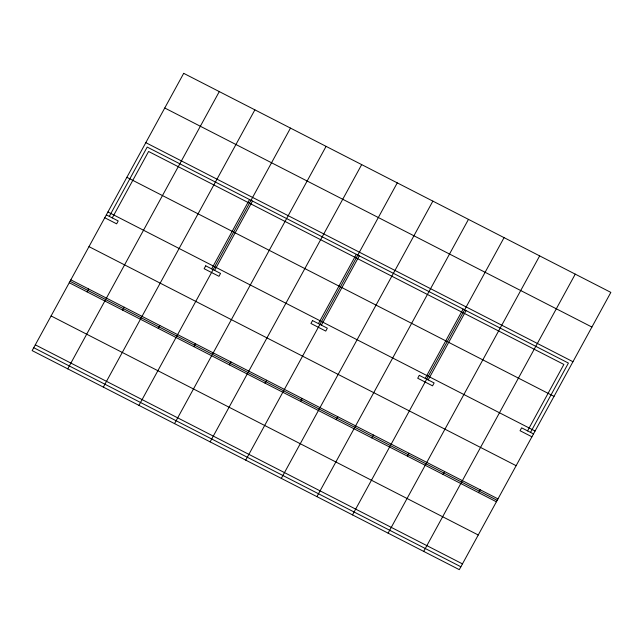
<?xml version="1.0" encoding="UTF-8"?>
<svg xmlns="http://www.w3.org/2000/svg" width="643" height="643" viewBox="0 0 643 643"><rect width="100%" height="100%" fill="white"/><g stroke="black" fill="none" stroke-linecap="round" stroke-linejoin="round"><path stroke-width="0.96" d="M109.31 216.386L147.199 147.07L568.42 363.078L530.531 432.393M112.276 217.905L148.589 151.475L563.871 364.444L527.565 430.874M87.046 291.866L88.621 288.972M67.748 368.857L219.295 91.595M122.644 310.119L124.22 307.225M103.346 387.118L254.885 109.849M158.234 328.372L159.818 325.479M211.651 268.862L249.54 199.547M138.936 405.371L290.483 128.11M214.617 270.39L252.506 201.074M193.832 346.625L195.416 343.74M174.534 423.624L326.081 146.363M229.43 364.878L231.006 361.993M210.132 441.878L361.679 164.616M265.029 383.132L266.604 380.246M318.438 323.63L356.326 254.315M245.73 460.131L397.27 182.869M321.404 325.149L359.292 255.834M300.619 401.385L302.202 398.499M281.321 478.384L432.868 201.122M336.217 419.638L337.8 416.752M316.919 496.637L468.466 219.376M371.815 437.899L373.39 435.006M425.224 378.389L463.113 309.074M352.517 514.89L504.064 237.629M428.19 379.909L466.079 310.593M407.413 456.152L408.988 453.259M388.115 533.151L539.654 255.882M443.003 474.405L444.586 471.512M423.705 551.405L575.252 274.143M478.601 492.659L480.184 489.773M164.753 108L591.906 327.054M145.808 142.658L572.961 361.712M126.864 177.315L554.017 396.369M107.92 211.973L535.08 431.027M106.344 214.866L118.208 220.951L116.632 223.836L104.769 217.752M533.497 433.912L521.634 427.828L520.05 430.714L531.922 436.798M88.983 246.631L516.136 465.685M70.826 279.85L497.979 498.896M70.039 281.288L497.192 500.342M69.251 282.735L496.404 501.781M51.094 315.946L478.247 535M35.309 344.833L462.462 563.879M33.725 347.718L460.878 566.772M183.697 73.342L32.15 350.604L459.303 569.658L610.85 292.396L183.697 73.342M205.72 265.824L204.136 268.71L218.974 276.313L220.549 273.428L205.72 265.824M312.506 320.584L310.931 323.477L325.76 331.081L327.335 328.187L312.506 320.584M419.292 375.351L417.717 378.237L432.546 385.84L434.129 382.955L419.292 375.351"/></g></svg>
